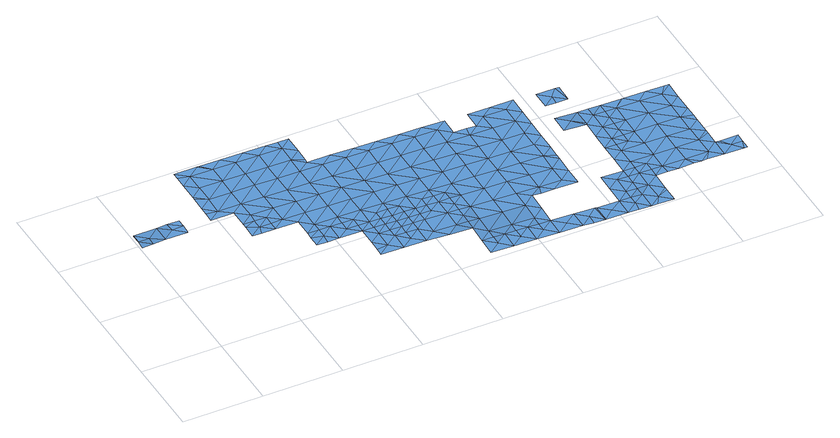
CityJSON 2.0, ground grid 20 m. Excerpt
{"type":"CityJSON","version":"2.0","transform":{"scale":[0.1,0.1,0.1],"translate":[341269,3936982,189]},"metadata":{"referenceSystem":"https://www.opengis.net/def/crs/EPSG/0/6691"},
"CityObjects":{
"waterbody1":{"type":"WaterBody","attributes":{"name":"5","class":"1140","function":"1","WaterBodyRiverFloodingRiskAttribute.description":"3","WaterBodyRiverFloodingRiskAttribute.rankOrg":"2","WaterBodyRiverFloodingRiskAttribute.adminType":"2","WaterBodyRiverFloodingRiskAttribute.scale":"L2"},"geometry":[{"type":"MultiSurface","lod":"1","boundaries":[[[0,1,2]],[[3,4,5]],[[4,1,6]],[[7,0,2]],[[2,3,7]],[[8,7,9]],[[4,3,2]],[[0,7,8]],[[4,2,1]],[[9,10,8]],[[8,10,11]],[[11,10,12]],[[0,8,11]]]}]},
"waterbody2":{"type":"WaterBody","attributes":{"name":"5","class":"1140","function":"1","WaterBodyRiverFloodingRiskAttribute.description":"3","WaterBodyRiverFloodingRiskAttribute.rankOrg":"2","WaterBodyRiverFloodingRiskAttribute.adminType":"2","WaterBodyRiverFloodingRiskAttribute.scale":"L2"},"geometry":[{"type":"MultiSurface","lod":"1","boundaries":[[[13,14,15]],[[16,17,14]],[[17,18,14]],[[15,14,18]],[[14,19,16]],[[19,14,20]],[[13,20,14]],[[21,18,17]]]}]},
"waterbody3":{"type":"WaterBody","attributes":{"name":"5","class":"1140","function":"1","WaterBodyRiverFloodingRiskAttribute.description":"3","WaterBodyRiverFloodingRiskAttribute.rankOrg":"2","WaterBodyRiverFloodingRiskAttribute.adminType":"2","WaterBodyRiverFloodingRiskAttribute.scale":"L2"},"geometry":[{"type":"MultiSurface","lod":"1","boundaries":[[[22,23,24]],[[23,25,24]],[[26,27,28]],[[28,23,22]],[[23,28,29]],[[29,28,30]],[[27,30,28]],[[31,22,24]],[[27,26,32]],[[33,24,25]],[[28,22,26]],[[34,31,24]],[[34,24,33]]]}]},
"waterbody4":{"type":"WaterBody","attributes":{"name":"5","class":"1140","function":"1","WaterBodyRiverFloodingRiskAttribute.description":"3","WaterBodyRiverFloodingRiskAttribute.rankOrg":"1","WaterBodyRiverFloodingRiskAttribute.adminType":"2","WaterBodyRiverFloodingRiskAttribute.scale":"L2"},"geometry":[{"type":"MultiSurface","lod":"1","boundaries":[[[35,36,37]],[[37,38,39]],[[39,38,40]],[[35,37,39]],[[39,41,35]],[[41,39,42]],[[40,42,39]],[[42,40,43]]]}]},
"waterbody5":{"type":"WaterBody","attributes":{"name":"5","class":"1140","function":"1","WaterBodyRiverFloodingRiskAttribute.description":"3","WaterBodyRiverFloodingRiskAttribute.rankOrg":"2","WaterBodyRiverFloodingRiskAttribute.adminType":"2","WaterBodyRiverFloodingRiskAttribute.scale":"L2"},"geometry":[{"type":"MultiSurface","lod":"1","boundaries":[[[44,45,46]],[[45,43,47]],[[48,46,47]],[[49,48,47]],[[40,49,47]],[[46,45,47]],[[43,40,47]],[[49,40,38]]]}]},
"waterbody6":{"type":"WaterBody","attributes":{"name":"5","class":"1140","function":"1","WaterBodyRiverFloodingRiskAttribute.description":"3","WaterBodyRiverFloodingRiskAttribute.rankOrg":"2","WaterBodyRiverFloodingRiskAttribute.adminType":"2","WaterBodyRiverFloodingRiskAttribute.scale":"L2"},"geometry":[{"type":"MultiSurface","lod":"1","boundaries":[[[50,51,52]],[[53,52,54]],[[53,54,36]],[[36,54,55]],[[36,55,37]],[[56,37,55]],[[37,56,38]],[[41,57,58]],[[55,59,56]],[[54,52,51]],[[50,60,51]],[[60,61,51]],[[58,53,62]],[[62,41,58]],[[35,41,62]],[[59,63,64]],[[63,54,51]],[[51,61,63]],[[57,65,58]],[[66,65,57]],[[63,61,67]],[[55,63,59]],[[68,69,64]],[[62,53,36]],[[55,54,63]],[[70,69,68]],[[67,71,63]],[[69,59,64]],[[72,68,64]],[[73,72,64]],[[64,71,73]],[[63,71,64]],[[66,57,74]],[[42,43,75]],[[42,75,41]],[[41,75,57]],[[62,36,35]],[[75,74,57]],[[75,25,74]],[[76,25,75]],[[75,43,76]]]}]},
"waterbody7":{"type":"WaterBody","attributes":{"name":"5","class":"1140","function":"1","WaterBodyRiverFloodingRiskAttribute.description":"3","WaterBodyRiverFloodingRiskAttribute.rankOrg":"1","WaterBodyRiverFloodingRiskAttribute.adminType":"2","WaterBodyRiverFloodingRiskAttribute.scale":"L2"},"geometry":[{"type":"MultiSurface","lod":"1","boundaries":[[[60,50,77]],[[78,79,80]],[[76,43,45]],[[44,46,81]],[[76,45,82]],[[82,25,76]],[[83,44,81]],[[33,25,82]],[[84,34,83]],[[84,85,86]],[[26,86,32]],[[87,88,89]],[[90,91,92]],[[93,91,94]],[[93,94,95]],[[96,97,98]],[[93,95,99]],[[100,101,87]],[[102,103,104]],[[105,102,104]],[[106,105,104]],[[100,107,101]],[[106,108,105]],[[109,108,106]],[[110,109,106]],[[111,110,112]],[[113,114,115]],[[116,88,117]],[[88,116,89]],[[116,16,89]],[[21,17,116]],[[17,16,116]],[[115,20,118]],[[19,20,115]],[[19,115,16]],[[16,115,89]],[[89,115,114]],[[87,89,114]],[[100,87,114]],[[119,100,114]],[[100,119,120]],[[120,107,100]],[[121,122,112]],[[123,124,94]],[[125,122,121]],[[126,111,122]],[[127,128,92]],[[92,128,90]],[[128,126,90]],[[90,126,122]],[[125,90,122]],[[125,91,90]],[[91,125,94]],[[94,125,121]],[[94,121,123]],[[120,123,121]],[[112,120,121]],[[120,112,107]],[[107,112,110]],[[107,110,106]],[[107,106,101]],[[101,106,104]],[[101,104,129]],[[101,129,87]],[[87,129,88]],[[129,130,88]],[[103,130,129]],[[103,131,130]],[[132,133,134]],[[133,135,134]],[[131,134,135]],[[131,135,130]],[[130,135,136]],[[137,136,135]],[[137,135,138]],[[139,132,140]],[[139,140,141]],[[142,143,144]],[[142,141,140]],[[142,140,143]],[[143,140,131]],[[145,143,131]],[[143,145,146]],[[146,145,147]],[[147,145,102]],[[147,102,148]],[[105,149,148]],[[149,105,150]],[[151,152,153]],[[151,153,154]],[[154,155,156]],[[157,154,156]],[[158,159,156]],[[160,161,162]],[[156,161,160]],[[161,156,159]],[[161,159,163]],[[163,159,164]],[[98,159,165]],[[166,98,165]],[[166,96,98]],[[96,166,92]],[[91,96,92]],[[96,91,93]],[[96,93,97]],[[97,93,99]],[[97,99,167]],[[167,99,168]],[[167,168,169]],[[169,168,72]],[[68,72,168]],[[72,73,170]],[[73,71,170]],[[67,171,71]],[[67,61,171]],[[60,77,61]],[[38,56,172]],[[38,172,49]],[[172,48,49]],[[173,48,172]],[[46,48,81]],[[173,81,48]],[[95,81,173]],[[81,95,124]],[[83,81,124]],[[124,174,83]],[[83,174,84]],[[174,85,84]],[[123,85,174]],[[85,123,119]],[[85,119,113]],[[85,113,86]],[[32,86,118]],[[118,86,113]],[[136,175,117]],[[175,136,176]],[[164,159,98]],[[177,178,179]],[[177,180,181]],[[180,177,179]],[[180,179,151]],[[180,151,157]],[[180,157,160]],[[180,160,182]],[[182,160,183]],[[184,185,182]],[[183,184,182]],[[184,183,186]],[[184,186,187]],[[186,188,187]],[[189,190,191]],[[192,191,190]],[[193,194,191]],[[192,193,191]],[[195,193,192]],[[196,193,195]],[[197,198,199]],[[199,198,193]],[[196,199,193]],[[200,199,196]],[[200,196,201]],[[201,202,200]],[[203,202,204]],[[205,203,204]],[[166,127,92]],[[206,203,205]],[[207,206,205]],[[186,206,207]],[[208,206,186]],[[208,209,206]],[[206,209,200]],[[200,209,197]],[[197,209,210]],[[211,197,210]],[[212,211,210]],[[169,211,212]],[[211,169,170]],[[211,170,171]],[[211,171,198]],[[198,171,194]],[[194,171,77]],[[194,77,80]],[[80,77,50]],[[80,50,213]],[[80,213,78]],[[45,44,82]],[[34,82,83]],[[82,34,33]],[[31,34,84]],[[84,22,31]],[[22,84,86]],[[26,22,86]],[[167,164,97]],[[173,168,99]],[[173,70,168]],[[169,214,167]],[[168,70,68]],[[69,70,172]],[[56,59,69]],[[56,69,172]],[[173,172,70]],[[99,95,173]],[[124,95,94]],[[174,124,123]],[[119,123,120]],[[113,119,114]],[[118,113,115]],[[206,200,203]],[[187,185,184]],[[182,185,181]],[[116,117,21]],[[117,88,136]],[[176,136,137]],[[215,216,192]],[[79,189,191]],[[80,79,191]],[[192,190,215]],[[195,192,216]],[[203,200,202]],[[188,186,207]],[[208,186,183]],[[122,111,112]],[[165,217,166]],[[165,159,158]],[[98,97,164]],[[163,164,167]],[[214,212,162]],[[163,167,214]],[[163,214,162]],[[162,161,163]],[[155,158,156]],[[165,158,218]],[[83,82,44]],[[217,127,166]],[[108,150,105]],[[148,102,105]],[[102,145,103]],[[144,143,146]],[[131,103,145]],[[140,134,131]],[[140,132,134]],[[138,135,133]],[[130,136,88]],[[103,129,104]],[[197,199,200]],[[209,208,210]],[[212,210,162]],[[212,214,169]],[[169,72,170]],[[71,171,170]],[[211,198,197]],[[152,179,178]],[[179,152,151]],[[157,151,154]],[[160,157,156]],[[182,181,180]],[[160,162,183]],[[210,183,162]],[[208,183,210]],[[193,198,194]],[[61,77,171]],[[191,194,80]],[[165,218,217]]]}]},
"waterbody8":{"type":"WaterBody","attributes":{"name":"5","class":"1140","function":"1","WaterBodyRiverFloodingRiskAttribute.description":"3","WaterBodyRiverFloodingRiskAttribute.rankOrg":"2","WaterBodyRiverFloodingRiskAttribute.adminType":"2","WaterBodyRiverFloodingRiskAttribute.scale":"L2"},"geometry":[{"type":"MultiSurface","lod":"1","boundaries":[[[219,220,221]],[[222,220,219]],[[222,223,220]],[[221,220,224]],[[190,225,226]],[[189,79,227]],[[228,216,229]],[[229,216,230]],[[230,231,229]],[[228,229,231]],[[232,233,223]],[[228,231,234]],[[235,236,237]],[[237,238,239]],[[240,239,241]],[[242,241,243]],[[224,244,245]],[[246,241,242]],[[244,241,246]],[[247,213,248]],[[244,240,241]],[[249,244,224]],[[249,224,250]],[[220,250,224]],[[233,250,220]],[[251,247,248]],[[244,246,245]],[[245,252,224]],[[224,252,221]],[[225,227,251]],[[190,227,225]],[[247,251,79]],[[190,189,227]],[[215,226,216]],[[215,190,226]],[[216,226,230]],[[230,226,225]],[[231,253,234]],[[236,234,253]],[[235,234,236]],[[228,234,235]],[[239,243,241]],[[239,238,243]],[[238,236,243]],[[237,236,238]],[[246,254,245]],[[223,233,220]],[[255,245,256]],[[245,255,252]],[[78,213,247]],[[78,247,79]],[[251,227,79]],[[256,245,254]]]}]},
"waterbody9":{"type":"WaterBody","attributes":{"name":"5","class":"1140","function":"1","WaterBodyRiverFloodingRiskAttribute.description":"3","WaterBodyRiverFloodingRiskAttribute.rankOrg":"1","WaterBodyRiverFloodingRiskAttribute.adminType":"2","WaterBodyRiverFloodingRiskAttribute.scale":"L2"},"geometry":[{"type":"MultiSurface","lod":"1","boundaries":[[[239,257,258]],[[258,257,259]],[[249,250,257]],[[239,240,257]],[[260,259,232]],[[233,232,259]],[[233,259,250]],[[257,250,259]],[[240,249,257]],[[249,240,244]],[[260,258,259]]]}]},
"waterbody10":{"type":"WaterBody","attributes":{"name":"5","class":"1140","function":"1","WaterBodyRiverFloodingRiskAttribute.description":"3","WaterBodyRiverFloodingRiskAttribute.rankOrg":"1","WaterBodyRiverFloodingRiskAttribute.adminType":"2","WaterBodyRiverFloodingRiskAttribute.scale":"L2"},"geometry":[{"type":"MultiSurface","lod":"1","boundaries":[[[261,262,263]],[[264,263,262]],[[262,265,264]],[[265,262,266]],[[266,262,261]]]}]},
"waterbody11":{"type":"WaterBody","attributes":{"name":"5","class":"1140","function":"1","WaterBodyRiverFloodingRiskAttribute.description":"3","WaterBodyRiverFloodingRiskAttribute.rankOrg":"1","WaterBodyRiverFloodingRiskAttribute.adminType":"2","WaterBodyRiverFloodingRiskAttribute.scale":"L2"},"geometry":[{"type":"MultiSurface","lod":"1","boundaries":[[[267,268,269]],[[270,267,271]],[[272,269,268]],[[270,273,267]],[[269,271,267]],[[267,273,268]]]}]},
"waterbody12":{"type":"WaterBody","attributes":{"name":"5","class":"1140","function":"1","WaterBodyRiverFloodingRiskAttribute.description":"3","WaterBodyRiverFloodingRiskAttribute.rankOrg":"2","WaterBodyRiverFloodingRiskAttribute.adminType":"2","WaterBodyRiverFloodingRiskAttribute.scale":"L2"},"geometry":[{"type":"MultiSurface","lod":"1","boundaries":[[[274,275,276]],[[277,275,274]],[[278,279,280]],[[280,279,281]],[[281,279,282]],[[283,284,281]],[[285,283,281]],[[284,286,281]],[[278,287,279]],[[287,277,274]],[[287,274,279]],[[281,282,285]],[[286,280,281]],[[276,264,274]],[[266,279,274]],[[282,279,266]],[[274,264,266]]]}]},
"waterbody13":{"type":"WaterBody","attributes":{"name":"5","class":"1140","function":"1","WaterBodyRiverFloodingRiskAttribute.description":"3","WaterBodyRiverFloodingRiskAttribute.rankOrg":"1","WaterBodyRiverFloodingRiskAttribute.adminType":"2","WaterBodyRiverFloodingRiskAttribute.scale":"L2"},"geometry":[{"type":"MultiSurface","lod":"1","boundaries":[[[288,289,290]],[[289,288,291]],[[292,275,277]],[[293,287,278]],[[287,292,277]],[[294,295,296]],[[294,296,297]],[[294,297,298]],[[298,297,299]],[[284,283,300]],[[286,284,301]],[[299,297,302]],[[303,302,297]],[[302,303,304]],[[304,303,305]],[[305,303,301]],[[305,301,284]],[[305,284,300]],[[305,300,306]],[[307,308,289]],[[278,280,293]],[[293,292,287]],[[306,300,309]],[[306,309,222]],[[223,222,309]],[[310,301,303]],[[302,304,289]],[[310,303,297]],[[291,299,302]],[[296,310,297]],[[311,296,295]],[[302,289,291]],[[308,312,290]],[[304,307,289]],[[308,313,314]],[[315,316,317]],[[318,308,314]],[[308,318,312]],[[319,320,321]],[[322,320,319]],[[320,290,312]],[[290,320,322]],[[323,324,321]],[[320,323,321]],[[323,320,312]],[[316,221,317]],[[313,325,314]],[[325,313,315]],[[315,313,316]],[[306,307,304]],[[307,306,316]],[[307,316,313]],[[292,326,327]],[[219,221,316]],[[222,219,316]],[[307,313,308]],[[309,232,223]],[[306,222,316]],[[328,309,300]],[[305,306,304]],[[328,232,309]],[[326,311,329]],[[328,300,285]],[[283,285,300]],[[301,280,286]],[[301,293,280]],[[310,293,301]],[[293,310,292]],[[310,326,292]],[[296,326,310]],[[296,311,326]],[[290,289,308]],[[311,330,329]],[[331,330,311]],[[295,331,311]],[[327,326,329]],[[332,292,327]],[[275,292,332]]]}]}
},
"vertices":[
[64,438,7],[8,439,5],[35,415,5],[33,392,7],[7,415,5],[6,393,5],[7,439,5],[63,392,8],[92,414,9],[119,391,9],[120,416,9],[91,438,8],[120,437,9],
[253,296,24],[260,319,24],[231,296,24],[289,342,24],[260,342,24],[232,331,24],[288,318,24],[288,295,24],[232,343,24],
[400,247,24],[399,201,24],[428,223,24],[456,200,24],[372,248,24],[343,230,24],[372,224,24],[370,201,24],[343,202,24],[429,247,24],[344,248,24],[457,223,24],[457,246,24],
[540,152,23],[569,152,23],[569,175,23],[569,198,23],[541,175,23],[541,198,23],[512,153,24],[512,176,24],[513,199,24],
[514,245,23],[513,222,24],[542,245,23],[541,221,23],[570,244,23],[570,221,23],
[681,103,19],[653,127,21],[624,104,21],[568,105,23],[596,128,22],[597,174,23],[598,197,23],[483,130,24],[511,106,23],[626,197,22],[681,127,20],[682,150,21],[540,129,23],[654,173,22],[655,219,21],[454,107,24],[455,127,24],[682,173,21],[655,243,21],[626,220,22],[627,243,22],[683,196,21],[684,242,20],[683,219,21],[455,154,24],[484,176,24],[484,199,24],
[710,126,19],[709,57,16],[737,56,15],[709,80,17],[542,268,23],[485,222,24],[486,269,24],[429,270,24],[430,316,23],[372,271,24],[318,410,23],[262,411,23],[317,364,24],[602,452,21],[601,405,21],[659,451,21],[601,359,21],[544,360,22],[600,313,22],[658,404,21],[657,358,21],[715,403,20],[656,312,21],[375,409,23],[376,456,22],[377,548,22],[320,503,22],[376,502,22],[434,547,22],[433,501,22],[432,455,22],[462,523,22],[461,488,22],[461,477,22],[518,476,22],[489,454,22],[373,317,24],[374,363,23],[317,318,24],[261,365,24],[233,389,23],[344,294,24],[431,362,23],[431,408,23],[488,407,22],[546,453,22],[487,361,23],[543,314,22],[545,406,22],[574,475,21],[688,473,20],[631,474,21],[319,457,23],[262,458,22],[263,504,22],[179,528,22],[178,482,22],[207,505,22],[206,459,22],[205,412,22],[177,436,22],[178,473,22],[179,558,22],[207,551,22],[179,575,22],[236,574,22],[264,550,22],[241,574,22],[321,549,22],[293,573,22],[349,572,22],[406,571,22],[435,570,22],[463,570,22],[885,447,18],[914,469,18],[858,470,18],[857,424,18],[832,424,19],[828,401,19],[885,400,18],[800,425,19],[771,402,19],[884,354,18],[827,355,19],[826,309,18],[771,356,19],[714,357,20],[772,449,19],[716,450,20],[713,311,20],[656,266,21],[712,265,20],[711,218,20],[711,172,20],[598,220,22],[599,267,22],[486,315,23],[176,390,22],[177,416,22],[970,422,18],[971,468,18],[942,445,18],[941,399,18],[969,376,17],[940,353,17],[883,308,18],[940,307,17],[968,329,17],[939,261,17],[968,283,17],[967,252,17],[765,56,14],[794,55,14],[766,79,15],[822,78,14],[823,124,16],[766,125,18],[851,100,15],[852,147,17],[825,216,18],[767,171,19],[824,170,17],[881,169,16],[874,146,16],[908,146,16],[937,168,16],[965,145,16],[966,191,16],[938,214,16],[967,237,17],[882,262,18],[881,215,17],[826,263,18],[768,217,19],[769,264,19],[680,57,16],[770,310,19],[822,55,13],[850,54,13],[744,472,20],[801,471,19],
[1135,118,8],[1106,119,8],[1134,95,8],[1135,142,8],[1107,142,8],[1105,73,7],[793,9,13],[821,32,13],[765,33,14],[907,53,11],[878,31,12],[849,8,12],[906,7,11],[1078,143,8],[1078,119,8],[935,30,10],[960,52,10],[963,6,9],[963,52,9],[991,29,9],[1020,51,8],[1048,51,8],[1048,28,8],[1045,4,8],[1019,5,8],[1077,50,7],[1105,27,7],[1076,4,7],[708,34,15],[679,11,15],[1077,73,8],[1078,96,8],[736,10,14],[1133,49,7],[933,6,10],[1091,4,7],[1133,38,7],[1133,3,7],
[1049,74,8],[1021,97,9],[1050,120,9],[1022,144,9],
[1025,328,11],[1054,351,11],[1026,375,11],[1082,374,9],[1082,331,9],[1082,327,8],
[1055,443,14],[1083,420,14],[1075,466,14],[1027,421,14],[1027,467,14],[1084,466,14],[1053,420,14],
[1110,350,8],[1139,373,8],[1109,373,9],[1139,350,8],[1138,303,7],[1110,304,7],[1137,280,7],[1109,258,7],[1081,281,7],[1108,235,7],[1137,234,7],[1080,235,7],[1137,257,7],[1138,326,8],
[1306,175,9],[1277,162,9],[1305,139,9],[1306,185,9],[1167,349,8],[1166,303,7],[1307,277,8],[1308,323,8],[1280,301,8],[1279,255,8],[1307,248,8],[1307,231,8],[1108,211,7],[1165,257,7],[1278,208,8],[1222,256,8],[1221,209,8],[1165,210,8],[1164,164,8],[1220,163,8],[1276,116,9],[1107,165,8],[1223,302,7],[1280,347,8],[1304,92,9],[1220,117,8],[1248,93,9],[1191,94,8],[1163,118,8],[1165,95,8],[1261,93,9],[1362,138,9],[1333,115,9],[1361,114,9],[1317,138,9],[1354,91,9],[1361,91,9],[1229,94,9],[1224,348,8],[1196,372,8],[1079,189,7],[1252,371,8],[1297,370,8],[1309,370,8],[1192,372,8]
]}
